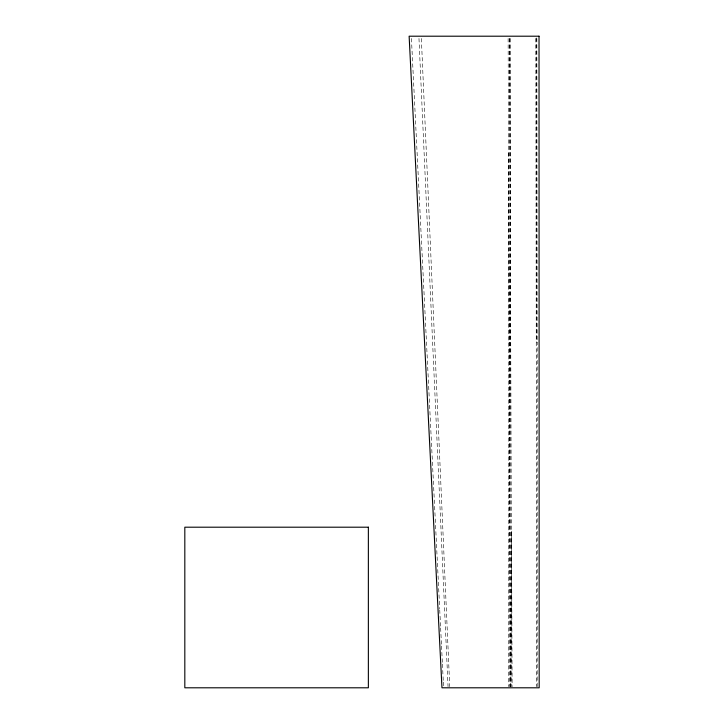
<?xml version="1.0" encoding="UTF-8"?>
<svg xmlns="http://www.w3.org/2000/svg" width="724" height="724" viewBox="0 0 724 724"><rect width="100%" height="100%" fill="white"/><g stroke="black" fill="none" stroke-linecap="round" stroke-linejoin="round"><path stroke-width="0.54" stroke-dasharray="3.62 2.71" d="M510.764 686.669L511.56 531.036L512.094 686.669M537.172 686.669L537.172 342.334L536.71 342.334L536.222 36.2M411.431 38.462L439.685 608.748M439.739 609.88L440.581 626.821M440.635 627.943L441.477 644.885M441.531 646.016L442.373 662.958M442.427 664.089L443.269 681.022M443.323 682.153L443.55 686.669M421.359 38.462L449.74 686.669M418.979 38.462L448.056 686.669M508.13 38.444L510.492 686.669M509.805 38.462L511.805 686.678M536.846 38.462L537.172 342.334M535.805 38.462L536.746 686.669M510.194 38.462L510.194 686.669M509.723 38.462L509.723 686.669M508.71 152.918L508.71 686.669"/><path stroke-width="1.09" d="M539.027 36.2L409.132 36.2L441.966 687.8L539.181 687.8L539.027 36.2M368.362 527.199L184.819 527.199L184.819 687.8L368.362 687.8L368.362 527.199"/></g></svg>
